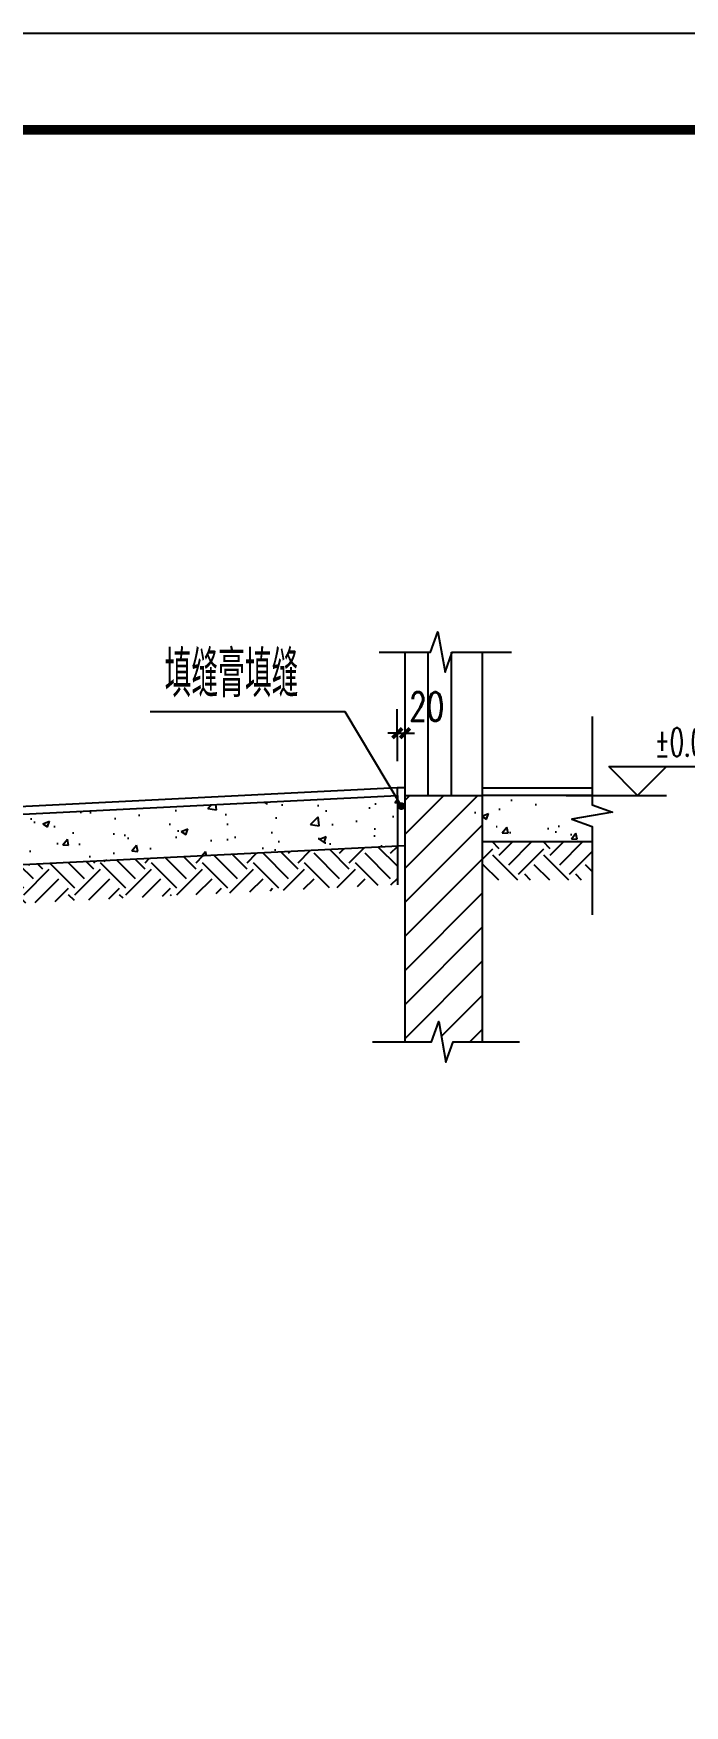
# Model space of a CAD drawing. Extents: x -1041549 to 749950, y -354245 to 17554.
# Drawn here: x -658286 to -656595, y -209906 to -205564 of the extents above; entities that cross this region are included whole.
import ezdxf

# ---------------------------------------------------------------- set-up
doc = ezdxf.new("R2010")
doc.units = 0
doc.header["$LTSCALE"] = 1000
doc.header["$MEASUREMENT"] = 0
for name, color, linetype in [('8', 8, 'Continuous'), ('9', 9, 'Continuous'), ('DIM_ELEV', 3, 'Continuous'), ('DIM_SYMB', 3, 'Continuous'), ('PUB_DIM', 3, 'Continuous'), ('PUB_TEXT', 7, 'Continuous'), ('PUB_TITLE', 4, 'Continuous'), ('WINDOW', 3, 'Continuous')]:
    doc.layers.add(name, color=color, linetype=linetype)
doc.styles.add('_TCH_DIM', font='SIMPLEX', dxfattribs={"bigfont": 'GBCBIG'})
doc.styles.add('_TCH_DIM_T3', font='SIMPLEX', dxfattribs={"width": 0.705882, "bigfont": 'GBCBIG'})
doc.dimstyles.new('_TCH_ARCH&&25', dxfattribs={"dimtxt": 74.375, "dimasz": 25, "dimexe": 62.5, "dimexo": 75, "dimgap": 31.5625, "dimtad": 1, "dimdec": 0, "dimzin": 0, "dimdsep": 46, "dimtxsty": '_TCH_DIM_T3', "dimblk": 'ARCHTICK', "dimcen": 0.09, "dimclrt": 7, "dimazin": 2, "dimtfac": 1, "dimtdec": 0, "dimtix": 1, "dimtmove": 2, "dimatfit": 3, "dimfxl": 50, "dimtolj": 1, "dimtzin": 0, "dimarcsym": 0})

# ---------------------------------------------------------------- blocks, each defined once
blk = doc.blocks.new('_ArchTick')
at = {"color": 0, "linetype": 'ByBlock', "const_width": 0.4}
blk.add_lwpolyline([(-0.5, -0.5), (0.5, 0.5)], dxfattribs=at)
blk = doc.blocks.new('*D143')
at = {"layer": 'Defpoints', "color": 0, "transparency": 16777216}
for p in [(-657321.1, -207380.5), (-657340.9, -207528.7), (-657320.9, -207528.7)]:
    blk.add_point(p, dxfattribs=at)
at = {"layer": 'PUB_DIM', "color": 0, "lineweight": -2, "transparency": 16777216}
for p, q in [((-657341, -207453.7), (-657341.2, -207318.1)), ((-657321, -207453.7), (-657321.1, -207318)), ((-657341.1, -207380.6), (-657366.1, -207380.6)), ((-657341.1, -207380.6), (-657321.1, -207380.5)), ((-657321.1, -207380.5), (-657296.1, -207380.5))]:
    blk.add_line(p, q, dxfattribs=at)
at = {"layer": 'PUB_DIM', "color": 0, "lineweight": -2, "transparency": 16777216, "xscale": 25, "yscale": 25, "zscale": 25}
for p, rotation in [((-657341.1, -207380.6), 0.0566360387325293), ((-657321.1, -207380.5), 180.0566360387325)]:
    blk.add_blockref('_ArchTick', p, dxfattribs=dict(at, rotation=rotation))
at = {"layer": 'PUB_DIM', "color": 7, "transparency": 16777216, "insert": (-657264.9, -207311.7), "char_height": 74.38, "attachment_point": 5, "rotation": 0.0566, "style": '_TCH_DIM_T3'}
blk.add_mtext('\\A1;20', dxfattribs=at)

msp = doc.modelspace()

# ---------------------------------------------------------------- hatches: boundary and pattern name
at = {"layer": '8'}
h = msp.add_hatch(dxfattribs=at)
h.set_pattern_fill('混凝土', color=256, scale=25)
h.set_pattern_definition([(50, (-712620.39, -232142.4), (179.31505, -15.68803), [18.75, -206.25]), (355, (-712620.39, -232142.4), (-34.68783, 188.04803), [15, -165]), (100.4514, (-712605.44, -232143.7), (144.62735, 172.3599), [15.93505, -175.28553]), (46.1842, (-712620.39, -232092.4), (266.8103, -41.37975), [28.125, -309.375]), (96.6356, (-712598.15, -232095.84), (233.6657, 243.5295), [23.9026, -262.9282]), (351.1842, (-712620.4, -232092.4), (233.6655, 243.5297), [22.5, -247.5]), (21, (-712595.39, -232104.9), (149.22676, -100.65472), [18.75, -206.25]), (326, (-712595.39, -232104.9), (60.82883, 181.2875), [15, -165]), (71.4514, (-712582.95, -232113.28), (210.05566, 80.6326), [15.93505, -175.28553]), (37.5, (-712620.386, -232142.395), (3.039964, 83.223463), [0, -163, 0, -167.5, 0, -165.625]), (7.5, (-712620.39, -232142.395), (65.76738, 98.60293), [0, -95.5, 0, -159.25, 0, -63.125]), (327.5, (-712676.136, -232142.395), (133.45561, -5.63872), [0, -62.5, 0, -195, 0, -258.75]), (317.5, (-712701.14, -232142.4), (145.79654, 25.02625), [0, -81.25, 0, -129.5, 0, -183.75])])
h.paths.add_polyline_path([(-660320.7, -207692.4), (-660440.9, -207692.4), (-660440.9, -207942.8), (-660320.9, -207942.8), (-660320.9, -207822.4), (-657340.9, -207674.8), (-657340.9, -207542.1)])
h = msp.add_hatch(dxfattribs=at)
h.set_pattern_fill('普通砖', color=256, scale=25)
h.set_pattern_definition([(45, (-711120.386, -232097.52), (-44.19419, 44.19419), [])])
h.paths.add_polyline_path([(-657120.6, -207542.1), (-657320.9, -207542.1), (-657320.9, -208182.1), (-657252.4, -208182.1), (-657233.3, -208129.6), (-657214.8, -208234.6), (-657196.2, -208182.1), (-657120.6, -208182.1)])
h = msp.add_hatch(dxfattribs=at)
h.set_pattern_fill('混凝土', color=256, scale=25)
h.set_pattern_definition([(50, (-711120.39, -232142.4), (179.31505, -15.68803), [18.75, -206.25]), (355, (-711120.39, -232142.4), (-34.68783, 188.04803), [15, -165]), (100.4514, (-711105.44, -232143.7), (144.62735, 172.3599), [15.93505, -175.28553]), (46.1842, (-711120.39, -232092.4), (266.8103, -41.37975), [28.125, -309.375]), (96.6356, (-711098.15, -232095.84), (233.6657, 243.5295), [23.9026, -262.9282]), (351.1842, (-711120.4, -232092.4), (233.6655, 243.5297), [22.5, -247.5]), (21, (-711095.39, -232104.9), (149.22676, -100.65472), [18.75, -206.25]), (326, (-711095.39, -232104.9), (60.82883, 181.2875), [15, -165]), (71.4514, (-711082.95, -232113.28), (210.05566, 80.6326), [15.93505, -175.28553]), (37.5, (-711120.386, -232142.395), (3.039964, 83.223463), [0, -163, 0, -167.5, 0, -165.625]), (7.5, (-711120.39, -232142.395), (65.76738, 98.60293), [0, -95.5, 0, -159.25, 0, -63.125]), (327.5, (-711176.136, -232142.395), (133.45561, -5.63872), [0, -62.5, 0, -195, 0, -258.75]), (317.5, (-711201.14, -232142.4), (145.79654, 25.02625), [0, -81.25, 0, -129.5, 0, -183.75])])
h.paths.add_polyline_path([(-656834.9, -207662.3), (-656834.9, -207622.7), (-656887.4, -207604.1), (-656782.4, -207585.6), (-656834.9, -207566.4), (-656834.9, -207542.1), (-657140.6, -207542.1), (-657140.6, -207662.3)])
h = msp.add_hatch(dxfattribs=at)
h.set_pattern_fill('土壤', color=256, scale=25, angle=45)
h.set_pattern_definition([(45, (-712620.5, -232112.4), (1e-14, 132.58252), [93.75, -93.75]), (45, (-712645.36, -232087.545), (1e-14, 132.58252), [93.75, -93.75]), (45, (-712670.22, -232062.69), (1e-14, 132.58252), [93.75, -93.75]), (135, (-712670.22, -232046.11), (-132.58252, 3e-14), [93.75, -93.75]), (135, (-712645.36, -232021.25), (-132.58252, 3e-14), [93.75, -93.75]), (135, (-712620.5, -231996.39), (-132.58252, 3e-14), [93.75, -93.75])])
h.paths.add_polyline_path([(-660320.3, -207922.2), (-657340.9, -207773.6), (-657340.9, -207674.3), (-660320.3, -207822.1), (-660320.3, -207852.2)])
h = msp.add_hatch(dxfattribs=at)
h.set_pattern_fill('土壤', color=256, scale=25, angle=45)
h.set_pattern_definition([(45, (-711120.39, -232142.4), (1e-14, 132.58252), [93.75, -93.75]), (45, (-711145.25, -232117.54), (1e-14, 132.58252), [93.75, -93.75]), (45, (-711170.105, -232092.68), (1e-14, 132.58252), [93.75, -93.75]), (135, (-711170.105, -232076.1), (-132.58252, 3e-14), [93.75, -93.75]), (135, (-711145.25, -232051.245), (-132.58252, 3e-14), [93.75, -93.75]), (135, (-711120.39, -232026.39), (-132.58252, 3e-14), [93.75, -93.75])])
h.paths.add_polyline_path([(-656834.9, -207662.3), (-657120.6, -207662.3), (-657120.6, -207762.3), (-656834.9, -207762.3)])

# ---------------------------------------------------------------- linework, layer by layer
for points in [[(-657320.9, -207522.1), (-657341.7, -207522.1), (-660320.9, -207672.1), (-660460.3, -207672.1), (-660460.3, -207692.1)], [(-657340.9, -207542.1), (-657340.9, -207522.1)], [(-657320.9, -207542.1), (-657320.9, -207522.1)], [(-657120.6, -207522.1), (-656834.9, -207522.1)]]:
    msp.add_lwpolyline(points, dxfattribs=at)
at = {"layer": '9'}
for p, q in [((-660320.1, -207692.1), (-657340.9, -207542.1)), ((-657340.9, -207542.1), (-657340.9, -207774.4)), ((-656834.9, -207542.1), (-657120.6, -207542.1)), ((-657120.6, -207542.1), (-657120.6, -208182.1)), ((-657320.9, -207673.3), (-660320.3, -207822.1))]:
    msp.add_line(p, q, dxfattribs=at)
for points in [[(-657320.9, -208182.1), (-657320.9, -207542.1), (-657120.6, -207542.1), (-657120.6, -208182.1)], [(-657120.6, -207662.3), (-656834.9, -207662.3)]]:
    msp.add_lwpolyline(points, dxfattribs=at)
at = {"layer": 'DIM_ELEV'}
for p, q in [((-656717, -207542.1), (-656792, -207467.1)), ((-656792, -207467.1), (-656445.1, -207467.1)), ((-656717, -207542.1), (-656642, -207467.1)), ((-656902.7, -207542.1), (-656642, -207542.1))]:
    msp.add_line(p, q, dxfattribs=at)
at = {"layer": 'DIM_SYMB'}
for p, q in [((-657476.6, -207324.8), (-657982.8, -207324.8)), ((-657330.4, -207570), (-657476.6, -207324.8))]:
    msp.add_line(p, q, dxfattribs=at)
for points in [[(-657387.9, -207170.1), (-657254.5, -207170.1), (-657235.4, -207117.6), (-657216.9, -207222.6), (-657198.3, -207170.1), (-657044.9, -207170.1)], [(-656834.9, -207337.1), (-656834.9, -207566.4), (-656782.4, -207585.6), (-656887.4, -207604.1), (-656834.9, -207622.7), (-656834.9, -207852)], [(-657405.3, -208182.1), (-657252.4, -208182.1), (-657233.3, -208129.6), (-657214.8, -208234.6), (-657196.2, -208182.1), (-657023.3, -208182.1)]]:
    msp.add_lwpolyline(points, dxfattribs=at)
at = {"layer": 'DIM_SYMB', "const_width": 10}
msp.add_lwpolyline([(-657327.8, -207574.3, 1), (-657332.9, -207565.7, 1)], format="xyb", close=True, dxfattribs=at)
at = {"layer": 'PUB_TITLE'}
msp.add_lwpolyline([(-665001.2, -216063.6), (-650151.2, -216063.6), (-650151.2, -205563.6), (-665001.2, -205563.6)], close=True, dxfattribs=at)
at = {"layer": 'PUB_TITLE', "const_width": 25}
msp.add_lwpolyline([(-664376.2, -215813.6), (-650401.2, -215813.6), (-650401.2, -205813.6), (-664376.2, -205813.6)], close=True, dxfattribs=at)
at = {"layer": 'WINDOW'}
for p, q in [((-657320.9, -207542.1), (-657320.9, -207170.1)), ((-657260.8, -207542.1), (-657260.8, -207170.1)), ((-657200.7, -207542.1), (-657200.7, -207170.1)), ((-657120.6, -207170.1), (-657120.6, -207542.1))]:
    msp.add_line(p, q, dxfattribs=at)

# ---------------------------------------------------------------- texts
at = {"layer": 'PUB_TEXT', "color": 7, "style": '_TCH_DIM'}
for s, height, width, p in [('填缝膏填缝', 120.57, 0.8, (-657945.3, -207287.3)), ('%%P0.000', 74.38, 0.564706, (-656672.6, -207440.9))]:
    msp.add_text(s, height=height, dxfattribs=dict(at, width=width)).set_placement(p)

# ---------------------------------------------------------------- dimensions: what is measured, and where the dimension line sits
at = {"layer": 'PUB_DIM'}
dim = msp.add_linear_dim(base=(-657321.1, -207380.5), p1=(-657340.9, -207528.7), p2=(-657320.9, -207528.7), angle=0.0566, dimstyle='_TCH_ARCH&&25', dxfattribs=at)
dim.commit()
dim.dimension.update_dxf_attribs({"geometry": '*D143', "text_midpoint": (-657264.9, -207311.7), "dimtype": 129})

doc.saveas('drawing.dxf')
